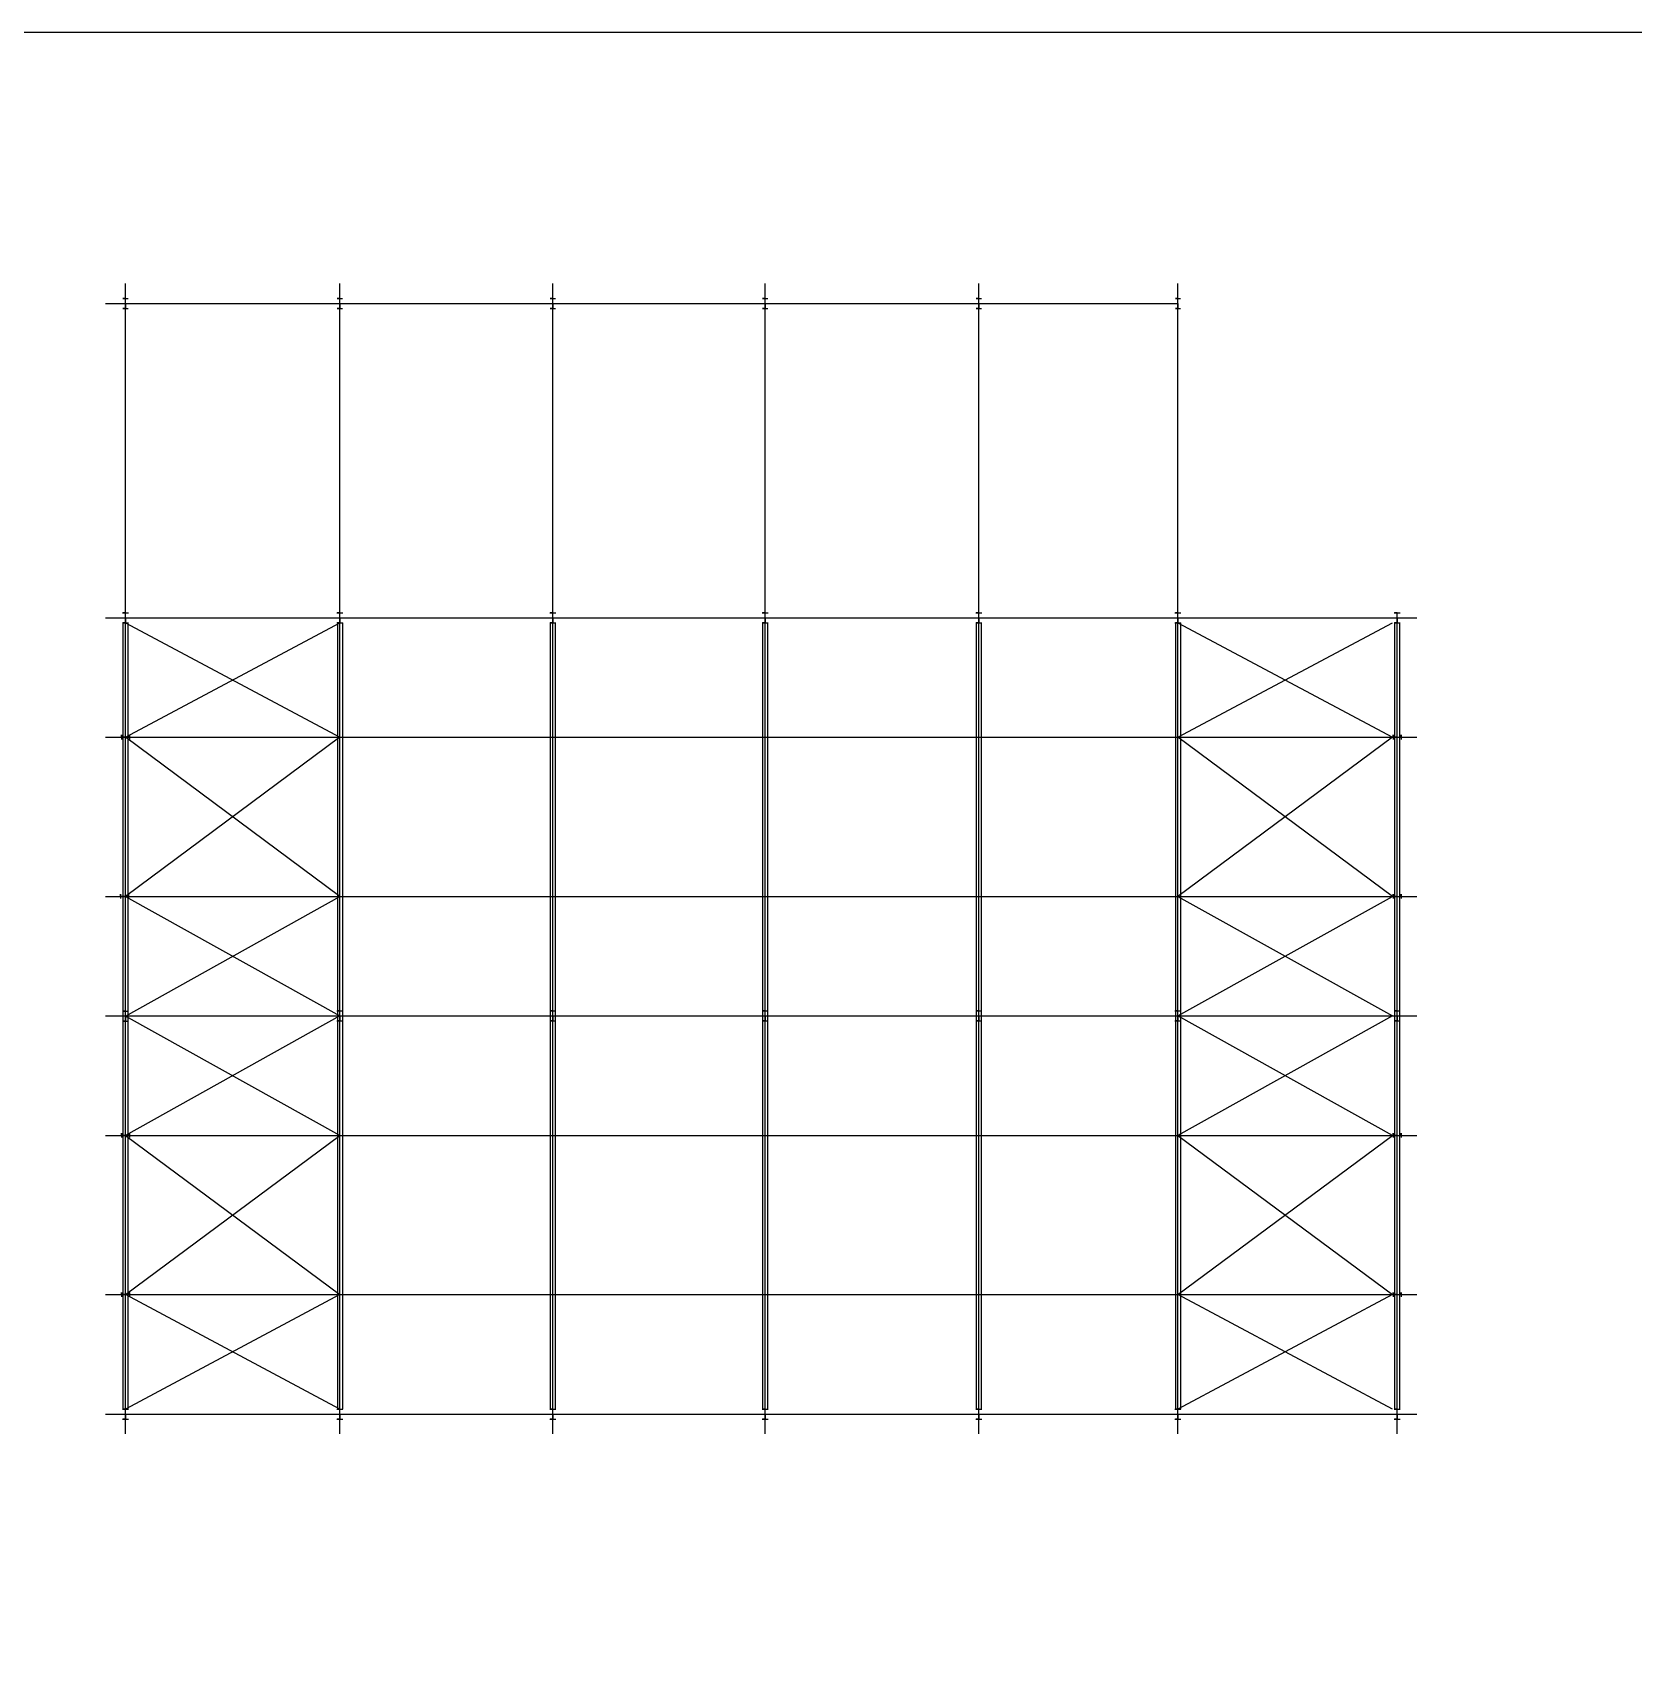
# Model space of a CAD drawing. Extents: x 424415 to 727970, y -73017 to 111783.
# Drawn here: x 567155 to 647563, y 13798 to 94983 of the extents above; entities that cross this region are included whole.
import ezdxf

# ---------------------------------------------------------------- set-up
doc = ezdxf.new("R2010")
doc.units = 0
doc.header["$LTSCALE"] = 1000
doc.header["$MEASUREMENT"] = 0
doc.layers.add('DOTE', color=1, linetype='Continuous')

msp = doc.modelspace()

# ---------------------------------------------------------------- linework, layer by layer
for p, q in [((571829.9, 81611.2), (571699.9, 81611.2)), ((571699.9, 81611.2), (571959.9, 81611.2)), ((571829.9, 81361.2), (571829.9, 81611.2)), ((571829.9, 81361.2), (571829.9, 81111.2)), ((582599.9, 81611.2), (582469.9, 81611.2)), ((582469.9, 81611.2), (582729.9, 81611.2)), ((582599.9, 81361.2), (582599.9, 81611.2)), ((582599.9, 81361.2), (582599.9, 81111.2)), ((593289.9, 81611.2), (593159.9, 81611.2)), ((593159.9, 81611.2), (593419.9, 81611.2)), ((593289.9, 81361.2), (593289.9, 81611.2)), ((593289.9, 81361.2), (593289.9, 81111.2)), ((603949.9, 81611.2), (603819.9, 81611.2)), ((603819.9, 81611.2), (604079.9, 81611.2)), ((603949.9, 81361.2), (603949.9, 81611.2)), ((603949.9, 81361.2), (603949.9, 81111.2)), ((614679.9, 81611.2), (614549.9, 81611.2)), ((614549.9, 81611.2), (614809.9, 81611.2)), ((614679.9, 81361.2), (614679.9, 81611.2)), ((614679.9, 81361.2), (614679.9, 81111.2)), ((624679.9, 81611.2), (624549.9, 81611.2)), ((624549.9, 81611.2), (624809.9, 81611.2)), ((624679.9, 81361.2), (624679.9, 81611.2)), ((624679.9, 81361.2), (624679.9, 81111.2)), ((571829.9, 81111.2), (571699.9, 81111.2)), ((571699.9, 81111.2), (571959.9, 81111.2)), ((582599.9, 81111.2), (582469.9, 81111.2)), ((582469.9, 81111.2), (582729.9, 81111.2)), ((593289.9, 81111.2), (593159.9, 81111.2)), ((593159.9, 81111.2), (593419.9, 81111.2)), ((603949.9, 81111.2), (603819.9, 81111.2)), ((603819.9, 81111.2), (604079.9, 81111.2)), ((614679.9, 81111.2), (614549.9, 81111.2)), ((614549.9, 81111.2), (614809.9, 81111.2)), ((624679.9, 81111.2), (624549.9, 81111.2)), ((624549.9, 81111.2), (624809.9, 81111.2)), ((571679.9, 65831.2), (571979.9, 65831.2)), ((571829.9, 65831.2), (571699.9, 65831.2)), ((571829.9, 65581.2), (571829.9, 65831.2)), ((582449.9, 65831.2), (582749.9, 65831.2)), ((582599.9, 65831.2), (582469.9, 65831.2)), ((582599.9, 65581.2), (582599.9, 65831.2)), ((593139.9, 65831.2), (593439.9, 65831.2)), ((593289.9, 65831.2), (593159.9, 65831.2)), ((593289.9, 65581.2), (593289.9, 65831.2)), ((603799.9, 65831.2), (604099.9, 65831.2)), ((603949.9, 65831.2), (603819.9, 65831.2)), ((603949.9, 65581.2), (603949.9, 65831.2)), ((614529.9, 65831.2), (614829.9, 65831.2)), ((614679.9, 65831.2), (614549.9, 65831.2)), ((614679.9, 65581.2), (614679.9, 65831.2)), ((624529.9, 65831.2), (624829.9, 65831.2)), ((624679.9, 65831.2), (624549.9, 65831.2)), ((624679.9, 65581.2), (624679.9, 65831.2)), ((635529.9, 65831.2), (635829.9, 65831.2)), ((635679.9, 65831.2), (635549.9, 65831.2)), ((635679.9, 65581.2), (635679.9, 65831.2)), ((571679.9, 65331.2), (571979.9, 65331.2)), ((571829.9, 65331.2), (571699.9, 65331.2)), ((571829.9, 65581.2), (571829.9, 65381.2)), ((571829.9, 65581.2), (571829.9, 65331.2)), ((571829.9, 65331.2), (582599.9, 59581.2)), ((571829.9, 59581.2), (582599.9, 65331.2)), ((582449.9, 65331.2), (582749.9, 65331.2)), ((582599.9, 65331.2), (582469.9, 65331.2)), ((582599.9, 65581.2), (582599.9, 65331.2)), ((593139.9, 65331.2), (593439.9, 65331.2)), ((593289.9, 65331.2), (593159.9, 65331.2)), ((593289.9, 65581.2), (593289.9, 65331.2)), ((603799.9, 65331.2), (604099.9, 65331.2)), ((603949.9, 65331.2), (603819.9, 65331.2)), ((603949.9, 65581.2), (603949.9, 65331.2)), ((614529.9, 65331.2), (614829.9, 65331.2)), ((614679.9, 65331.2), (614549.9, 65331.2)), ((614679.9, 65581.2), (614679.9, 65331.2)), ((624529.9, 65331.2), (624829.9, 65331.2)), ((624679.9, 65331.2), (624549.9, 65331.2)), ((624679.9, 65581.2), (624679.9, 65331.2)), ((624679.9, 65331.2), (635449.9, 59581.2)), ((624679.9, 59581.2), (635449.9, 65331.2)), ((635529.9, 65331.2), (635829.9, 65331.2)), ((635679.9, 65331.2), (635549.9, 65331.2)), ((635679.9, 65581.2), (635679.9, 65331.2)), ((571629.9, 59581.2), (571629.9, 59691.2)), ((571629.9, 59691.2), (571629.9, 59471.2)), ((571829.9, 59581.2), (571629.9, 59581.2)), ((571829.9, 59581.2), (572029.9, 59581.2)), ((582599.9, 59581.2), (571829.9, 51581.2)), ((582599.9, 51581.2), (571829.9, 59581.2)), ((572029.9, 59581.2), (572029.9, 59691.2)), ((572029.9, 59691.2), (572029.9, 59471.2)), ((635449.9, 59581.2), (624679.9, 51581.2)), ((635449.9, 51581.2), (624679.9, 59581.2)), ((635479.9, 59581.2), (635479.9, 59691.2)), ((635479.9, 59691.2), (635479.9, 59471.2)), ((635679.9, 59581.2), (635479.9, 59581.2)), ((635679.9, 59581.2), (635879.9, 59581.2)), ((635879.9, 59581.2), (635879.9, 59691.2)), ((635879.9, 59691.2), (635879.9, 59471.2)), ((571588.9, 51581.2), (571588.9, 51691.2)), ((571588.9, 51691.2), (571588.9, 51471.2)), ((571788.9, 51581.2), (571588.9, 51581.2)), ((571788.9, 51581.2), (571988.9, 51581.2)), ((571829.9, 51581.2), (582599.9, 45581.2)), ((571829.9, 45573.7), (582599.9, 51581.2)), ((571988.9, 51581.2), (571988.9, 51691.2)), ((571988.9, 51691.2), (571988.9, 51471.2)), ((624679.9, 51581.2), (635449.9, 45581.2)), ((624679.9, 45581.2), (635449.9, 51581.2)), ((635479.9, 51581.2), (635479.9, 51691.2)), ((635479.9, 51691.2), (635479.9, 51471.2)), ((635679.9, 51581.2), (635479.9, 51581.2)), ((635679.9, 51581.2), (635879.9, 51581.2)), ((635879.9, 51581.2), (635879.9, 51691.2)), ((635879.9, 51691.2), (635879.9, 51471.2)), ((571679.9, 45823.7), (571979.9, 45823.7)), ((571829.9, 45823.7), (571699.9, 45823.7)), ((571829.9, 45573.7), (571829.9, 45823.7)), ((582599.9, 45581.2), (571829.9, 39581.2)), ((571829.9, 45573.7), (571829.9, 45323.7)), ((582599.9, 39581.2), (571829.9, 45573.7)), ((582449.9, 45831.2), (582749.9, 45831.2)), ((582599.9, 45831.2), (582469.9, 45831.2)), ((582599.9, 45581.2), (582599.9, 45831.2)), ((582599.9, 45581.2), (582599.9, 45331.2)), ((593139.9, 45831.2), (593439.9, 45831.2)), ((593289.9, 45831.2), (593159.9, 45831.2)), ((593289.9, 45581.2), (593289.9, 45831.2)), ((593289.9, 45581.2), (593289.9, 45331.2)), ((603799.9, 45831.2), (604099.9, 45831.2)), ((603949.9, 45831.2), (603819.9, 45831.2)), ((603949.9, 45581.2), (603949.9, 45831.2)), ((603949.9, 45581.2), (603949.9, 45331.2)), ((614529.9, 45831.2), (614829.9, 45831.2)), ((614679.9, 45831.2), (614549.9, 45831.2)), ((614679.9, 45581.2), (614679.9, 45831.2)), ((614679.9, 45581.2), (614679.9, 45331.2)), ((624529.9, 45831.2), (624829.9, 45831.2)), ((624679.9, 45831.2), (624549.9, 45831.2)), ((624679.9, 45581.2), (624679.9, 45831.2)), ((635449.9, 45581.2), (624679.9, 39581.2)), ((635449.9, 39581.2), (624679.9, 45581.2)), ((624679.9, 45581.2), (624679.9, 45331.2)), ((635529.9, 45831.2), (635829.9, 45831.2)), ((635679.9, 45831.2), (635549.9, 45831.2)), ((635679.9, 45581.2), (635679.9, 45831.2)), ((635679.9, 45581.2), (635679.9, 45331.2)), ((571679.9, 45323.7), (571979.9, 45323.7)), ((571829.9, 45323.7), (571699.9, 45323.7)), ((582449.9, 45331.2), (582749.9, 45331.2)), ((582599.9, 45331.2), (582469.9, 45331.2)), ((593139.9, 45331.2), (593439.9, 45331.2)), ((593289.9, 45331.2), (593159.9, 45331.2)), ((603799.9, 45331.2), (604099.9, 45331.2)), ((603949.9, 45331.2), (603819.9, 45331.2)), ((614529.9, 45331.2), (614829.9, 45331.2)), ((614679.9, 45331.2), (614549.9, 45331.2)), ((624529.9, 45331.2), (624829.9, 45331.2)), ((624679.9, 45331.2), (624549.9, 45331.2)), ((635529.9, 45331.2), (635829.9, 45331.2)), ((635679.9, 45331.2), (635549.9, 45331.2)), ((571629.9, 39581.2), (571629.9, 39691.2)), ((571629.9, 39691.2), (571629.9, 39471.2)), ((571829.9, 39581.2), (571629.9, 39581.2)), ((571829.9, 39581.2), (572029.9, 39581.2)), ((571829.9, 39581.2), (582599.9, 31581.2)), ((571829.9, 31581.2), (582599.9, 39581.2)), ((572029.9, 39581.2), (572029.9, 39691.2)), ((572029.9, 39691.2), (572029.9, 39471.2)), ((624679.9, 39581.2), (635449.9, 31581.2)), ((624679.9, 31581.2), (635449.9, 39581.2)), ((635479.9, 39581.2), (635479.9, 39691.2)), ((635479.9, 39691.2), (635479.9, 39471.2)), ((635679.9, 39581.2), (635479.9, 39581.2)), ((635679.9, 39581.2), (635879.9, 39581.2)), ((635879.9, 39581.2), (635879.9, 39691.2)), ((635879.9, 39691.2), (635879.9, 39471.2)), ((571629.9, 31581.2), (571629.9, 31691.2)), ((571629.9, 31691.2), (571629.9, 31471.2)), ((572029.9, 31581.2), (572029.9, 31691.2)), ((572029.9, 31691.2), (572029.9, 31471.2)), ((635479.9, 31581.2), (635479.9, 31691.2)), ((635479.9, 31691.2), (635479.9, 31471.2)), ((635879.9, 31581.2), (635879.9, 31691.2)), ((635879.9, 31691.2), (635879.9, 31471.2)), ((571829.9, 31581.2), (571629.9, 31581.2)), ((571829.9, 31581.2), (572029.9, 31581.2)), ((582599.9, 31581.2), (571829.9, 25831.2)), ((582599.9, 25831.2), (571829.9, 31581.2)), ((635449.9, 31581.2), (624679.9, 25831.2)), ((635449.9, 25831.2), (624679.9, 31581.2)), ((635679.9, 31581.2), (635479.9, 31581.2)), ((635679.9, 31581.2), (635879.9, 31581.2)), ((571679.9, 25831.2), (571979.9, 25831.2)), ((571679.9, 25331.2), (571979.9, 25331.2)), ((571829.9, 25831.2), (571699.9, 25831.2)), ((571829.9, 25331.2), (571699.9, 25331.2)), ((571829.9, 25581.2), (571829.9, 25831.2)), ((571829.9, 25581.2), (571829.9, 25331.2)), ((582449.9, 25831.2), (582749.9, 25831.2)), ((582449.9, 25331.2), (582749.9, 25331.2)), ((582599.9, 25831.2), (582469.9, 25831.2)), ((582599.9, 25331.2), (582469.9, 25331.2)), ((582599.9, 25581.2), (582599.9, 25831.2)), ((582599.9, 25581.2), (582599.9, 25331.2)), ((593139.9, 25831.2), (593439.9, 25831.2)), ((593139.9, 25331.2), (593439.9, 25331.2)), ((593289.9, 25831.2), (593159.9, 25831.2)), ((593289.9, 25331.2), (593159.9, 25331.2)), ((593289.9, 25581.2), (593289.9, 25831.2)), ((593289.9, 25581.2), (593289.9, 25331.2)), ((603799.9, 25831.2), (604099.9, 25831.2)), ((603799.9, 25331.2), (604099.9, 25331.2)), ((603949.9, 25831.2), (603819.9, 25831.2)), ((603949.9, 25331.2), (603819.9, 25331.2)), ((603949.9, 25581.2), (603949.9, 25831.2)), ((603949.9, 25581.2), (603949.9, 25331.2)), ((614529.9, 25831.2), (614829.9, 25831.2)), ((614529.9, 25331.2), (614829.9, 25331.2)), ((614679.9, 25831.2), (614549.9, 25831.2)), ((614679.9, 25331.2), (614549.9, 25331.2)), ((614679.9, 25581.2), (614679.9, 25831.2)), ((614679.9, 25581.2), (614679.9, 25331.2)), ((624529.9, 25831.2), (624829.9, 25831.2)), ((624529.9, 25331.2), (624829.9, 25331.2)), ((624679.9, 25831.2), (624549.9, 25831.2)), ((624679.9, 25331.2), (624549.9, 25331.2)), ((624679.9, 25581.2), (624679.9, 25831.2)), ((624679.9, 25581.2), (624679.9, 25331.2)), ((635529.9, 25831.2), (635829.9, 25831.2)), ((635529.9, 25331.2), (635829.9, 25331.2)), ((635679.9, 25831.2), (635549.9, 25831.2)), ((635679.9, 25331.2), (635549.9, 25331.2)), ((635679.9, 25581.2), (635679.9, 25831.2)), ((635679.9, 25581.2), (635679.9, 25331.2))]:
    msp.add_line(p, q)
at = {"color": 4}
for p, q in [((571704.9, 65331.2), (571704.9, 25831.2)), ((571954.9, 65331.2), (571954.9, 25831.2)), ((582474.9, 65331.2), (582474.9, 25831.2)), ((582724.9, 65331.2), (582724.9, 25831.2)), ((593164.9, 65331.2), (593164.9, 25831.2)), ((593414.9, 65331.2), (593414.9, 25831.2)), ((603824.9, 65331.2), (603824.9, 25831.2)), ((604074.9, 65331.2), (604074.9, 25831.2)), ((614554.9, 65331.2), (614554.9, 25831.2)), ((614804.9, 65331.2), (614804.9, 25831.2)), ((624554.9, 65331.2), (624554.9, 25831.2)), ((624804.9, 65331.2), (624804.9, 25831.2)), ((635554.9, 65331.2), (635554.9, 25831.2)), ((635804.9, 65331.2), (635804.9, 25831.2))]:
    msp.add_line(p, q, dxfattribs=at)
msp.add_lwpolyline([(546184.7, 94982.9), (664984.7, 94982.9), (664984.7, 10982.9), (546184.7, 10982.9)], close=True)
at = {"layer": 'DOTE'}
for p, q in [((571829.9, 24581.2), (571829.9, 82361.2)), ((582599.9, 24581.2), (582599.9, 82361.2)), ((593289.9, 24581.2), (593289.9, 82361.2)), ((603949.9, 24581.2), (603949.9, 82361.2)), ((614679.9, 24581.2), (614679.9, 82361.2)), ((624679.9, 24581.2), (624679.9, 82361.2)), ((570829.9, 81361.2), (624679.9, 81361.2)), ((635679.9, 24581.2), (635679.9, 65831.2)), ((570829.9, 65581.2), (636679.9, 65581.2)), ((570829.9, 59581.2), (636679.9, 59581.2)), ((570829.9, 51581.2), (636679.9, 51581.2)), ((570829.9, 45581.2), (636679.9, 45581.2)), ((570829.9, 39581.2), (636679.9, 39581.2)), ((570829.9, 31581.2), (636679.9, 31581.2)), ((570829.9, 25581.2), (636679.9, 25581.2))]:
    msp.add_line(p, q, dxfattribs=at)

doc.saveas('drawing.dxf')
